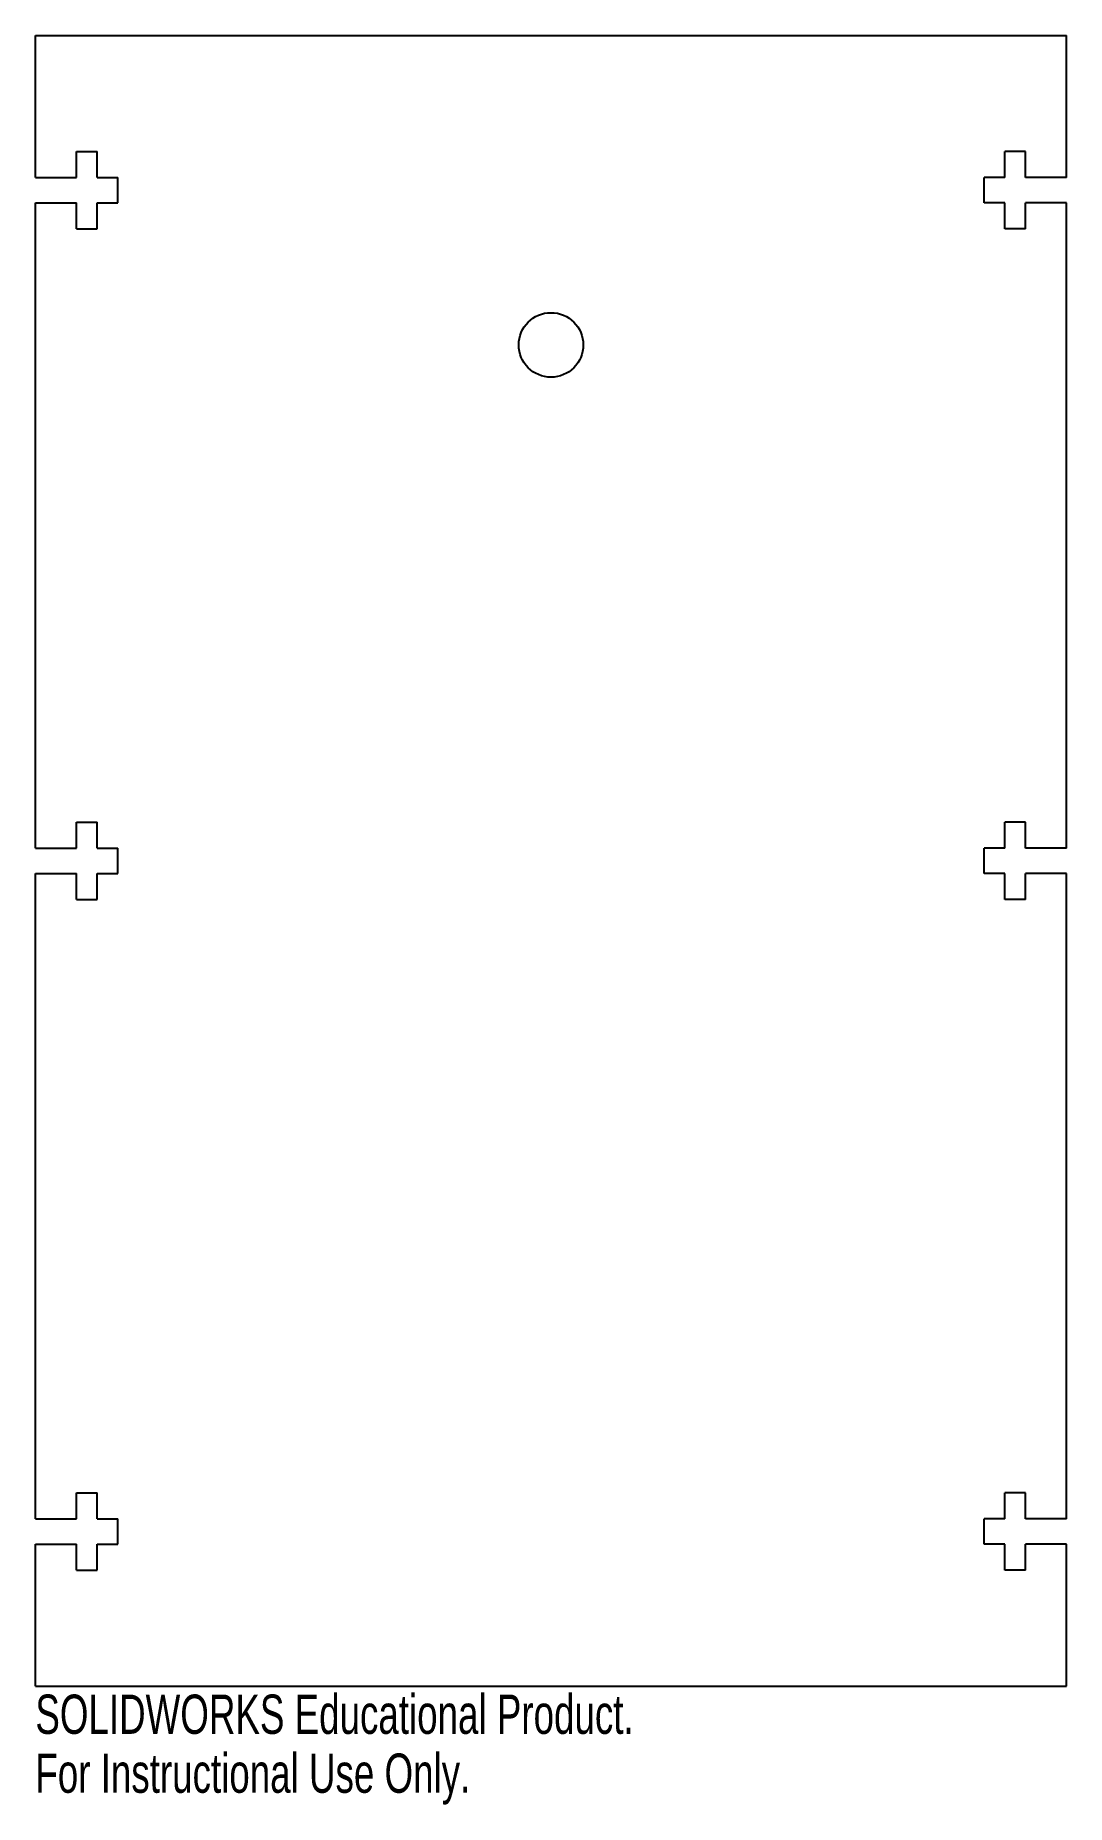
# Model space of a CAD drawing. Header units: inches. Extents: x 0 to 5, y -0.57 to 8.
import ezdxf

# ---------------------------------------------------------------- set-up
doc = ezdxf.new("R2010")
doc.units = ezdxf.units.IN
doc.header["$MEASUREMENT"] = 0
doc.styles.add('SLDTEXTSTYLE0', font='TXT', dxfattribs={"width": 0.7})

msp = doc.modelspace()

# ---------------------------------------------------------------- linework, layer by layer
at = {"color": 7, "linetype": 'Continuous', "lineweight": 25}
for p, q in [((0, 7.311), (0, 8)), ((0, 8), (5, 8)), ((5, 7.311), (5, 8)), ((0.2, 7.4375), (0.3, 7.4375)), ((0.2, 7.311), (0.2, 7.4375)), ((0.3, 7.311), (0.3, 7.4375)), ((4.8, 7.4375), (4.7, 7.4375)), ((4.7, 7.311), (4.7, 7.4375)), ((4.8, 7.311), (4.8, 7.4375)), ((0, 7.311), (0.2, 7.311)), ((0.3, 7.311), (0.4, 7.311)), ((0.4, 7.189), (0.4, 7.311)), ((4.7, 7.311), (4.6, 7.311)), ((4.6, 7.189), (4.6, 7.311)), ((5, 7.311), (4.8, 7.311)), ((0, 4.061), (0, 7.189)), ((0, 7.189), (0.2, 7.189)), ((0.2, 7.0625), (0.2, 7.189)), ((0.3, 7.0625), (0.3, 7.189)), ((0.3, 7.189), (0.4, 7.189)), ((4.7, 7.189), (4.6, 7.189)), ((4.7, 7.0625), (4.7, 7.189)), ((4.8, 7.0625), (4.8, 7.189)), ((5, 7.189), (4.8, 7.189)), ((5, 4.061), (5, 7.189)), ((0.2, 7.0625), (0.3, 7.0625)), ((4.8, 7.0625), (4.7, 7.0625)), ((0.2, 4.1875), (0.3, 4.1875)), ((0.2, 4.061), (0.2, 4.1875)), ((0.3, 4.061), (0.3, 4.1875)), ((4.8, 4.1875), (4.7, 4.1875)), ((4.7, 4.061), (4.7, 4.1875)), ((4.8, 4.061), (4.8, 4.1875)), ((0, 4.061), (0.2, 4.061)), ((0.3, 4.061), (0.4, 4.061)), ((0.4, 3.939), (0.4, 4.061)), ((4.7, 4.061), (4.6, 4.061)), ((4.6, 3.939), (4.6, 4.061)), ((5, 4.061), (4.8, 4.061)), ((0, 0.811), (0, 3.939)), ((0, 3.939), (0.2, 3.939)), ((0.2, 3.8125), (0.2, 3.939)), ((0.3, 3.8125), (0.3, 3.939)), ((0.3, 3.939), (0.4, 3.939)), ((4.7, 3.939), (4.6, 3.939)), ((4.7, 3.8125), (4.7, 3.939)), ((4.8, 3.8125), (4.8, 3.939)), ((5, 3.939), (4.8, 3.939)), ((5, 0.811), (5, 3.939)), ((0.2, 3.8125), (0.3, 3.8125)), ((4.8, 3.8125), (4.7, 3.8125)), ((0.2, 0.9375), (0.3, 0.9375)), ((0.2, 0.811), (0.2, 0.9375)), ((0.3, 0.811), (0.3, 0.9375)), ((4.8, 0.9375), (4.7, 0.9375)), ((4.7, 0.811), (4.7, 0.9375)), ((4.8, 0.811), (4.8, 0.9375)), ((0, 0.811), (0.2, 0.811)), ((0.3, 0.811), (0.4, 0.811)), ((0.4, 0.689), (0.4, 0.811)), ((4.7, 0.811), (4.6, 0.811)), ((4.6, 0.689), (4.6, 0.811)), ((5, 0.811), (4.8, 0.811)), ((0, 0), (0, 0.689)), ((0, 0.689), (0.2, 0.689)), ((0.2, 0.5625), (0.2, 0.689)), ((0.3, 0.5625), (0.3, 0.689)), ((0.3, 0.689), (0.4, 0.689)), ((4.7, 0.689), (4.6, 0.689)), ((4.7, 0.5625), (4.7, 0.689)), ((4.8, 0.5625), (4.8, 0.689)), ((5, 0.689), (4.8, 0.689)), ((5, 0), (5, 0.689)), ((0.2, 0.5625), (0.3, 0.5625)), ((4.8, 0.5625), (4.7, 0.5625)), ((0, 0), (5, 0))]:
    msp.add_line(p, q, dxfattribs=at)
msp.add_circle((2.5, 6.5), 0.1563, dxfattribs=at)

# ---------------------------------------------------------------- texts
at = {"color": 7, "linetype": 'Continuous', "char_height": 0.1903, "attachment_point": 1, "style": 'SLDTEXTSTYLE0'}
for s, insert in [('SOLIDWORKS Educational Product.', (0, -0.0401)), ('For Instructional Use Only.', (0, -0.3256))]:
    msp.add_mtext(s, dxfattribs=dict(at, insert=insert))

doc.saveas('drawing.dxf')
